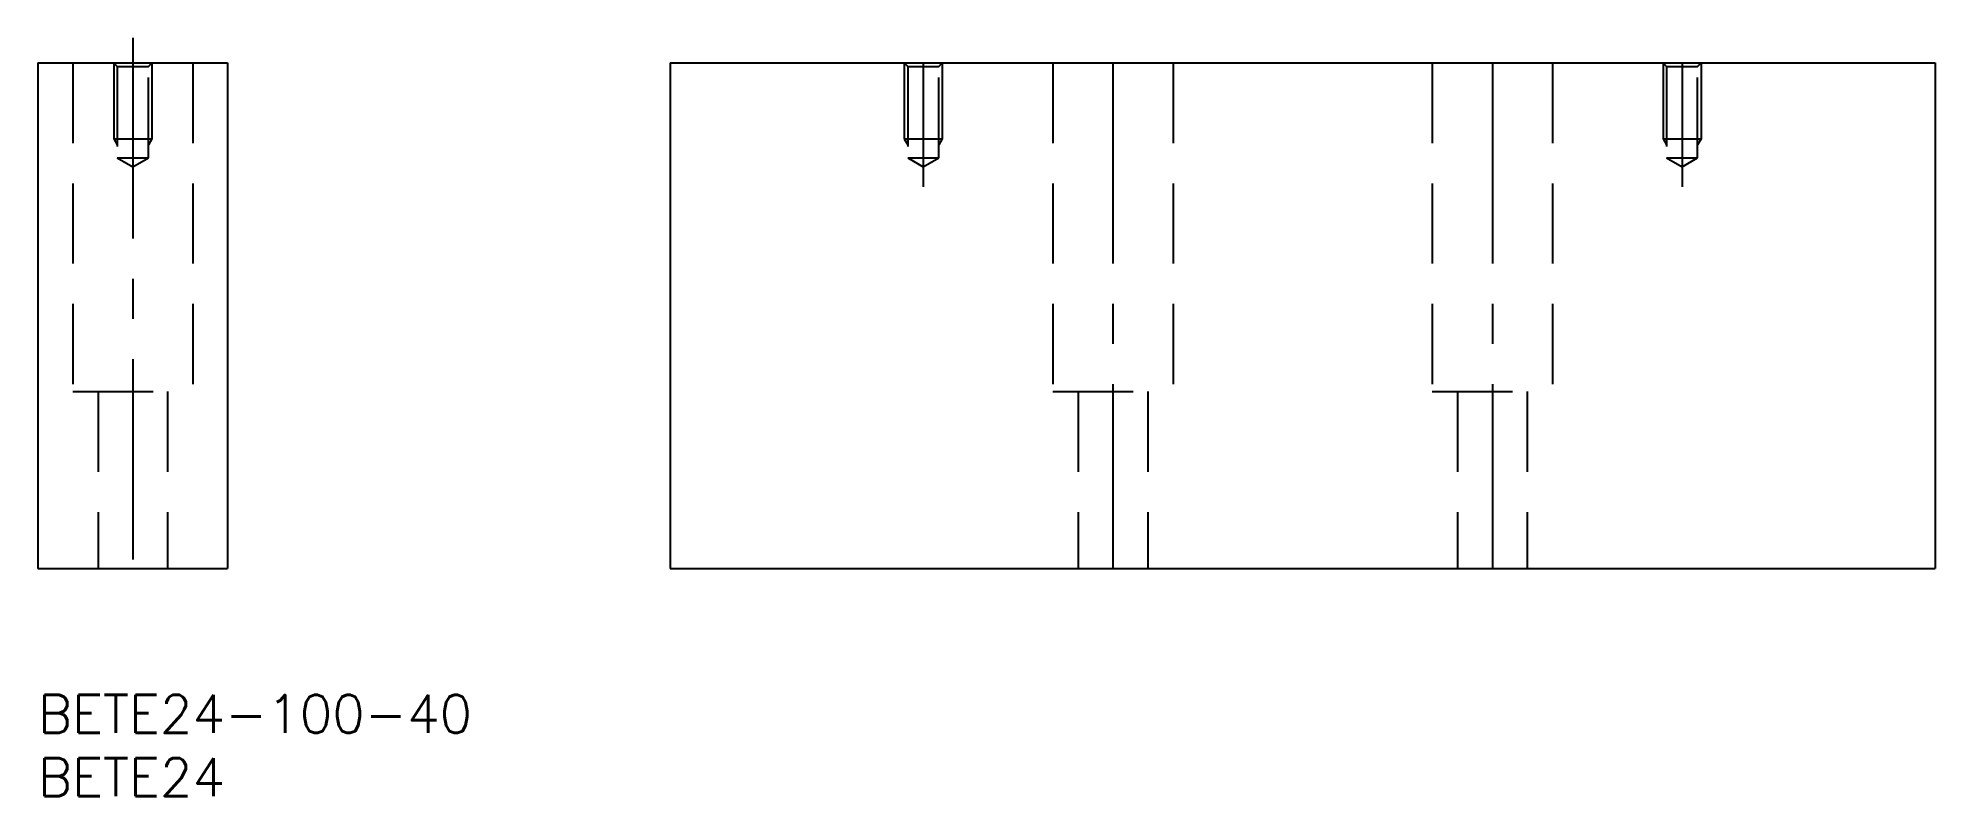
# Model space of a CAD drawing. Extents: x 0 to 150, y -8 to 52.
import ezdxf

# ---------------------------------------------------------------- set-up
doc = ezdxf.new("R2010")
doc.units = 0
doc.header["$LTSCALE"] = 0.5
doc.linetypes.add('CENTER', pattern=[50.8, 31.75, -6.35, 6.35, -6.35])
doc.linetypes.add('DASHED', pattern=[19.05, 12.7, -6.35])
for name, color, linetype in [('MSM_CENTER', 1, 'CENTER'), ('MSM_CONTINUOUS', 7, 'CONTINUOUS'), ('MSM_DASHED', 4, 'DASHED'), ('MSM_PART_NUMBER', 7, 'CONTINUOUS')]:
    doc.layers.add(name, color=color, linetype=linetype)
doc.styles.get("Standard").update_dxf_attribs({"font": 'txt.shx', "height": 3, "bigfont": 'bigfont.shx'})

msp = doc.modelspace()

# ---------------------------------------------------------------- linework, layer by layer
at = {"layer": 'MSM_CENTER'}
for p, q in [((7.5, 51.98), (7.5, 8.18)), ((70, 50), (70, 40.21)), ((85, 50), (85, 10)), ((115, 50), (115, 10)), ((130, 50), (130, 40.21))]:
    msp.add_line(p, q, dxfattribs=at)
at = {"layer": 'MSM_CONTINUOUS'}
for p, q in [((0, 50), (0, 10)), ((0, 50), (15, 50)), ((15, 50), (15, 10)), ((50, 50), (150, 50)), ((50, 50), (50, 10)), ((150, 50), (150, 10)), ((0, 10), (15, 10)), ((50, 10), (150, 10))]:
    msp.add_line(p, q, dxfattribs=at)
at = {"layer": 'MSM_DASHED'}
for p, q in [((2.75, 50), (2.75, 24)), ((6, 50), (6.27, 49.73)), ((6, 50), (6, 44)), ((6.27, 49.73), (6.27, 42.5)), ((6.27, 49.73), (8.73, 49.73)), ((8.73, 49.73), (9, 50)), ((8.73, 42.5), (8.73, 49.73)), ((9, 50), (9, 44)), ((12.25, 50), (12.25, 24)), ((68.5, 50), (68.77, 49.73)), ((68.5, 50), (68.5, 44)), ((68.77, 49.73), (68.77, 42.5)), ((68.77, 49.73), (71.23, 49.73)), ((71.23, 49.73), (71.5, 50)), ((71.23, 42.5), (71.23, 49.73)), ((71.5, 50), (71.5, 44)), ((80.25, 50), (80.25, 24)), ((89.75, 50), (89.75, 24)), ((110.25, 50), (110.25, 24)), ((119.75, 50), (119.75, 24)), ((128.5, 50), (128.77, 49.73)), ((128.5, 50), (128.5, 44)), ((128.77, 49.73), (128.77, 42.5)), ((128.77, 49.73), (131.23, 49.73)), ((131.23, 49.73), (131.5, 50)), ((131.23, 42.5), (131.23, 49.73)), ((131.5, 50), (131.5, 44)), ((6, 44), (9, 44)), ((6, 44), (6.27, 43.53)), ((9, 44), (8.73, 43.53)), ((68.5, 44), (71.5, 44)), ((68.5, 44), (68.77, 43.53)), ((71.5, 44), (71.23, 43.53)), ((128.5, 44), (131.5, 44)), ((128.5, 44), (128.77, 43.53)), ((131.5, 44), (131.23, 43.53)), ((6.27, 42.5), (7.5, 41.79)), ((6.27, 42.5), (8.73, 42.5)), ((7.5, 41.79), (8.73, 42.5)), ((68.77, 42.5), (70, 41.79)), ((68.77, 42.5), (71.23, 42.5)), ((70, 41.79), (71.23, 42.5)), ((128.77, 42.5), (130, 41.79)), ((128.77, 42.5), (131.23, 42.5)), ((130, 41.79), (131.23, 42.5)), ((2.75, 24), (12.25, 24)), ((4.75, 24), (4.75, 10)), ((10.25, 24), (10.25, 10)), ((80.25, 24), (89.75, 24)), ((82.25, 24), (82.25, 10)), ((87.75, 24), (87.75, 10)), ((110.25, 24), (119.75, 24)), ((112.25, 24), (112.25, 10)), ((117.75, 24), (117.75, 10))]:
    msp.add_line(p, q, dxfattribs=at)

# ---------------------------------------------------------------- texts
at = {"layer": 'MSM_PART_NUMBER'}
for s, p in [('BETE24-100-40', (0, -3)), ('BETE24', (0, -8))]:
    msp.add_text(s, height=3, dxfattribs=at).set_placement(p)

doc.saveas('drawing.dxf')
